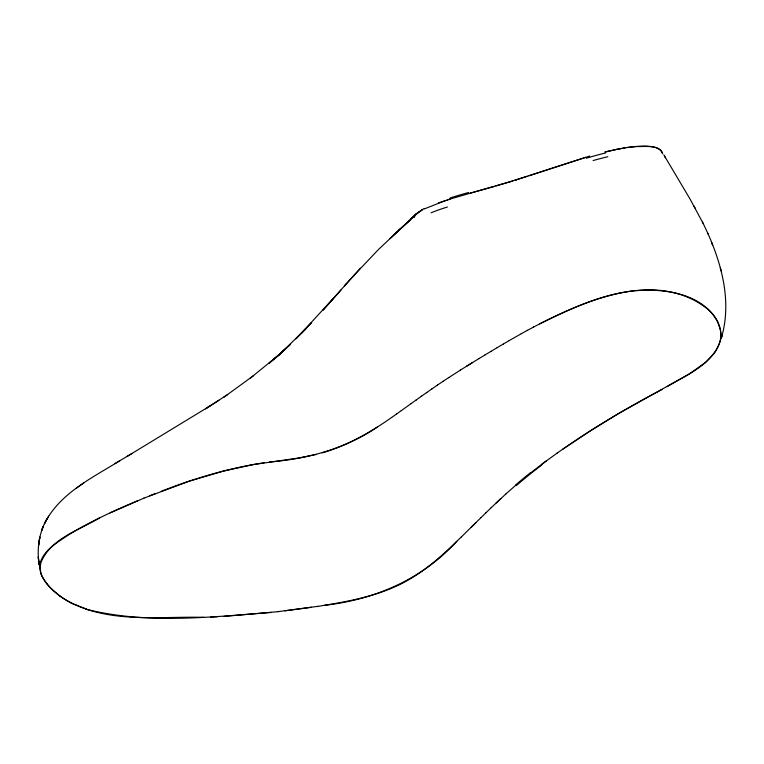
<?xml version="1.0" encoding="UTF-8"?>
<svg xmlns="http://www.w3.org/2000/svg" width="764" height="764" viewBox="0 0 764 764"><rect width="100%" height="100%" fill="white"/><g stroke="black" fill="none" stroke-linecap="round" stroke-linejoin="round"><path stroke-width="1.15" d="M414.04 217.31L415.005 215.429L418.777 212.277M721.292 338.299C732.991 299.011 720.089 257.487 702.45 222.047M721.598 337.306L722.161 335.501M414.05 217.1L416.103 214.044L422.186 210.005M717.864 346.971C725.065 333.467 718.456 318.454 707.913 309.296M47.072 518.718C38.916 532.47 36.777 549.154 39.098 564.816L38.315 556.908L38.859 562.495M48.581 516.168L44.417 523.751C59.582 493.296 92.234 477.882 119.833 460.702M341.031 289.948L323.096 310.069L346.627 283.492M333.152 298.619L301.255 333.343L311.569 322.704L295.821 338.844L306.097 328.472L279.634 354.324L290.387 344.363L274.333 358.937L285.325 349.186L269.1 363.282L280.187 353.875L250.229 378.18M354.391 274.906L378.715 249.265L416.905 213.347L410.774 219.172L416.017 214.121M360.493 268.145L344.478 285.832L354.639 274.744M471.035 527.437L480.862 517.734M475.924 522.595L461.399 536.901M480.957 517.667L485.847 512.864M485.971 512.759L490.86 508.022M461.456 536.777C441.783 556.192 420.84 575.254 395.322 586.637C370.874 597.591 344.239 602.108 317.986 606.368M491.004 507.888L500.888 498.539M456.805 541.275C422.712 579.036 374.436 599.826 324.433 605.317M398.779 230.212L389.841 238.664L410.488 219.812L398.779 230.212L400.699 228.493M496.037 503.084L505.892 493.964M506.026 493.821L515.929 485.073M530.923 472.668L546.499 460.768M253.696 375.563L223.709 397.318M541.342 464.588L557.309 452.957M401.291 410.64L411.385 403.421M411.137 403.593L416.428 399.811M83.744 482.963L76.209 488.311M396.459 414.078L401.492 410.516M416.17 399.992L421.556 396.163M421.289 396.344L426.78 392.476M391.751 417.392L396.611 413.983M426.513 392.658L432.099 388.771M557.3 452.995C590.773 429.463 625.878 408.291 662.187 389.439M391.646 417.459C370.397 432.462 347.391 445.46 322.332 452.871M431.861 388.933L437.543 385.037M562.791 449.165L590.496 430.762L618.2 413.744L689.434 373.882L705.439 362.47L713.882 353.751A67.881 40.989 -1.5 0 0 717.835 346.971M437.323 385.18L443.11 381.293M442.929 381.408L448.812 377.531M218.876 400.326L205.497 408.826L227.682 394.549M448.688 377.617L460.558 369.996M460.539 370.005L472.62 362.489M209.919 406.028L127.196 456.366M377.082 427.21C345.223 448.774 307.453 458.973 269.434 461.991M466.603 366.214L478.713 358.765M478.837 358.679L484.825 355.059M484.978 354.954L490.937 351.383M114.801 463.719L132.077 453.444M491.08 351.278L497.03 347.754M497.154 347.658L503.104 344.153M503.189 344.087L509.187 340.61M509.206 340.572L521.382 333.677M521.277 333.706L527.513 330.306M667.115 386.679C686.769 374.694 712.965 364.504 720.328 340.496A66.993 40.626 -0.1 0 0 720.901 333.925L720.318 329.456L717.969 322.609M527.361 330.363L533.692 327.002M533.501 327.068C583.811 301.054 656.161 268.374 707.731 309.133M424.268 208.935L445.88 200.435M539.718 323.841C570.297 308.78 602.127 293.825 636.479 290.521M99.492 517.944C79.017 530.216 50.691 538.534 41.008 562.419A85.95 45.935 3 0 0 40.253 568.445L40.759 573.076A38.544 20.59 2.7 0 0 42.01 576.323C47.464 586.494 56.421 594.201 66.115 600.198A52.582 28.469 5.5 0 0 70.441 602.615M110.073 512.883L143.995 498.128M138.236 500.506C114.017 510.696 89.98 521.621 67.604 535.469C56.956 542.832 43.481 550.175 40.005 563.651C38.821 571.042 42.459 578.1 46.89 583.801M143.852 498.157L188.88 481.291L223.25 471.14L253.228 464.588L298.428 458.047L316.201 454.456M149.639 495.817L155.426 493.525M161.233 491.3C194.467 478.369 228.847 468.007 264.182 462.764M438.45 202.928L452.001 198.439M528.965 175.787L585.692 157.355M527.217 176.312L516.13 179.846M447.255 199.939L450.397 198.936M514.287 180.428L589.751 156.047M501.661 184.325L516.101 179.884M510.677 181.565L512.482 181.011M452.116 198.459L510.6 181.565M501.413 184.353L495.903 185.967M494.308 186.483L470.366 193.072M605.155 152.007L616.949 149.324M605.002 151.95L618.916 148.932M616.844 149.343C626.279 147.49 635.868 146.058 645.494 146.067C651.425 146.554 660.946 146.736 662.665 153.803C659.265 144.367 645.179 146.822 637.367 146.535A62.562 37.379 -3.8 0 0 630.93 147.07L626.833 147.557M618.859 148.951L624.962 147.891M318.015 606.32L278.144 611.639M311.511 607.284L284.896 610.828M224.053 616.395L278.048 611.678M271.315 612.432C209.88 617.131 146.249 624.436 85.807 609.156M210.768 617.054L217.473 616.739M203.931 617.322C156.104 616.204 101.669 624.771 59.907 596.015M648.617 290.072C672.215 290.587 698.993 295.763 713.939 315.838A85.234 51.904 -0.6 0 1 718.007 322.609M74.318 604.601L70.364 602.653M59.688 595.863L50.911 588.404M50.739 588.232L47.034 583.982M663.849 154.911L690.341 199.557L703.09 223.317M664.47 156.028L665.492 157.804M694.018 206.079L695.087 208.018M707.76 233.259L708.209 234.242M711.551 242.15L712.678 245.082L712.325 244.136M720.758 269.692L721.054 270.876L720.29 267.744M418.519 212.172A87.258 42.058 7.8 0 1 421.69 210.1M421.575 210.052A82.904 39.346 6.8 0 1 423.858 208.744M586.36 158.224A260.276 150.002 -4.2 0 1 605.709 152.905M516.235 485.656A512.873 456.28 -73.3 0 1 541.647 465.104M636.507 290.645A77.365 46.871 -1.4 0 1 648.607 290.196M593.131 160.545A206.815 116.3 -4.5 0 1 607.819 156.735M450.111 197.952A266.044 71.749 -6.8 0 1 468.599 192.49M431.125 212.803A124.885 45.487 -2.1 0 1 447.379 207.034M86.093 608.851A82.636 46.719 4.1 0 1 74.662 604.343M515.767 484.844A495.54 441.372 -73.5 0 1 530.779 472.438M39.824 537.216L38.553 545.448L39.824 537.216M42.173 529.232L41.714 530.455L43.223 526.453L42.173 529.232"/></g></svg>
